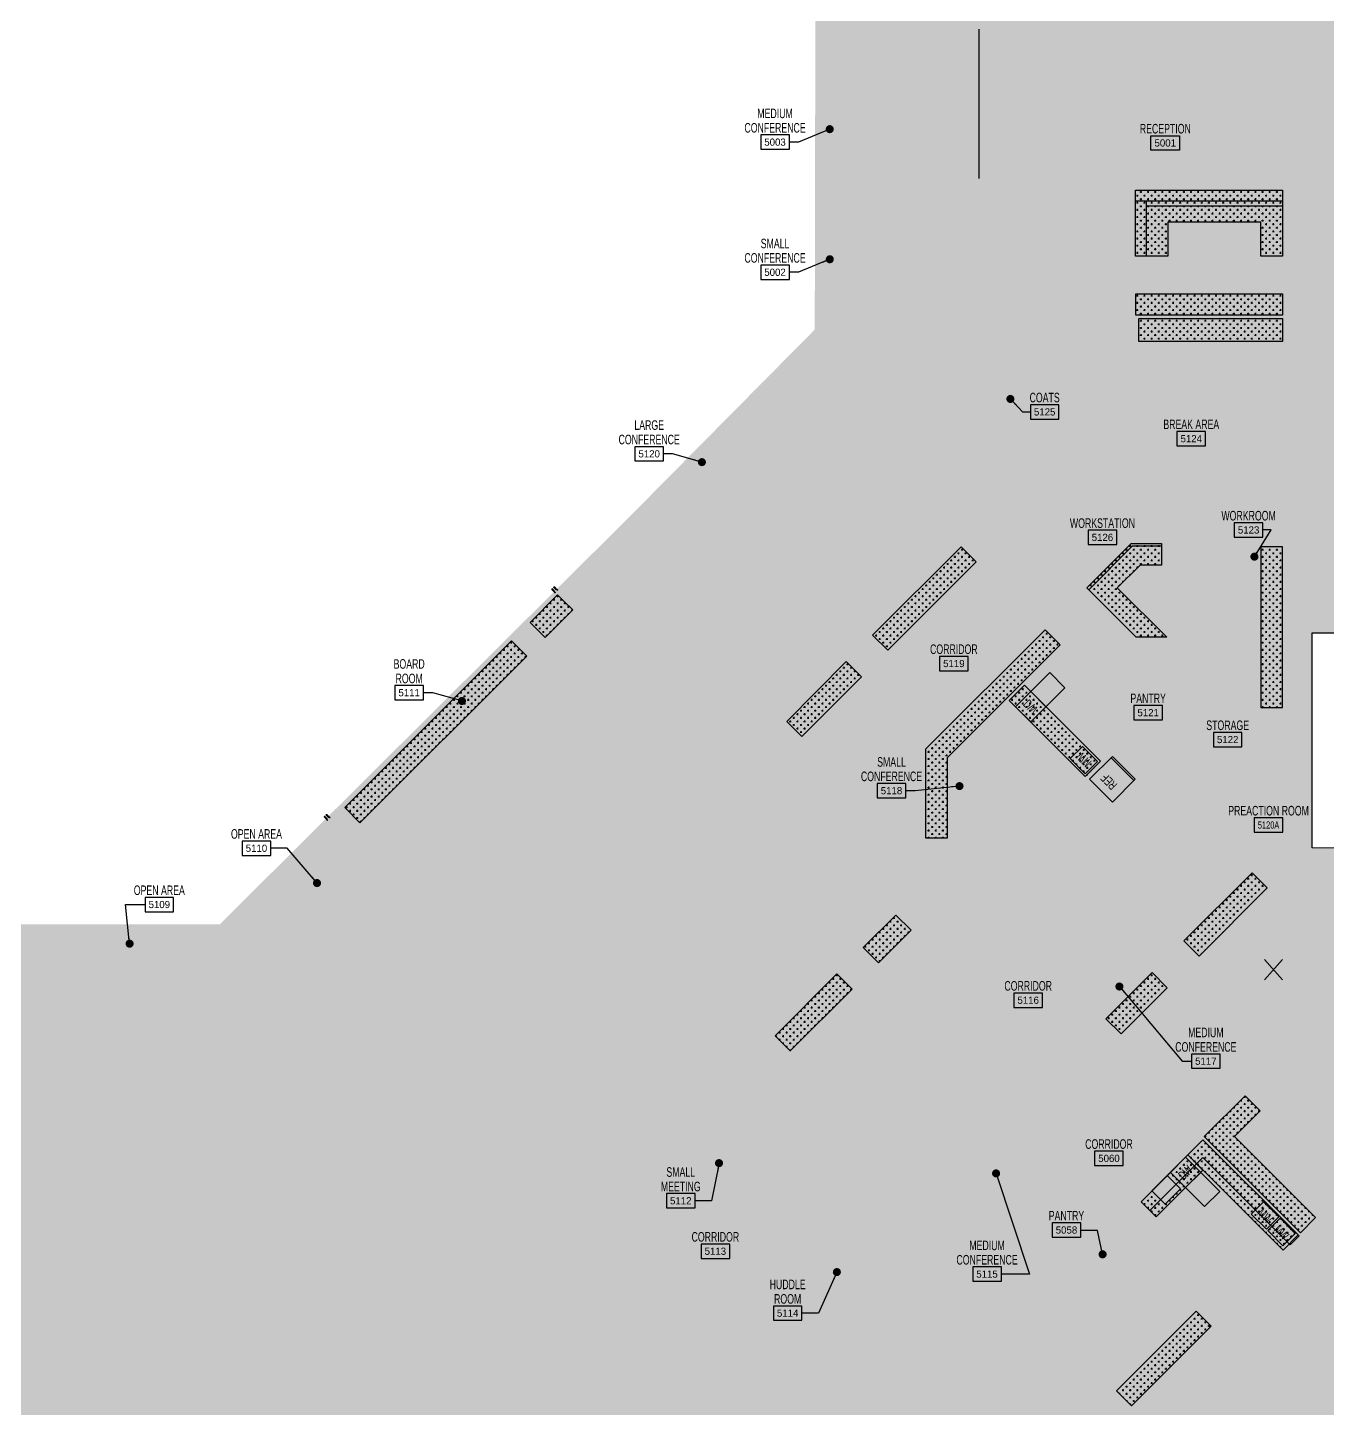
# Model space of a CAD drawing. Header units: inches. Extents: x -71 to 4499, y -33 to 4893.
# Drawn here: x 2008 to 3461, y 1012 to 2556 of the extents above; entities that cross this region are included whole.
import ezdxf
from ezdxf.enums import TextEntityAlignment as Align

# ---------------------------------------------------------------- set-up
doc = ezdxf.new("R2010")
doc.units = ezdxf.units.IN
doc.header["$LTSCALE"] = 96
doc.header["$MEASUREMENT"] = 0
doc.linetypes.add('PHANTOM4', pattern=[0.625, 0.3125, -0.0625, 0.0625, -0.0625, 0.0625, -0.0625])
for name, color, linetype in [('A-Area', 212, 'PHANTOM4'), ('A-Area-Iden', 7, 'Continuous'), ('A-Area-Iden-Name', 7, 'Continuous'), ('A-Area-Iden-Numb', 7, 'Continuous'), ('A-Bldg-Patt', 5, 'Continuous'), ('A-Flor-Case-Exst', 235, 'Continuous'), ('A-Flor-Eqpm', 94, 'Continuous'), ('A-Wall-Neww', 6, 'Continuous')]:
    doc.layers.add(name, color=color, linetype=linetype)
doc.styles.add('XFINE_0', font='ARIALN.TTF', dxfattribs={"width": 0.8})
doc.styles.add('XFINE_1-8', font='ARIALN.TTF', dxfattribs={"width": 0.8, "height": 10})
doc.dimstyles.new('OTJ_1-8', dxfattribs={"dimscale": 96, "dimtxt": 0.09375, "dimasz": 0.09375, "dimexe": 0.0625, "dimexo": 0.15625, "dimgap": 0.046875, "dimtad": 1, "dimdec": 1, "dimzin": 3, "dimdsep": 46, "dimlunit": 4, "dimtxsty": 'XFINE_1-8', "dimblk": 'ARCHTICK', "dimcen": 0.09, "dimdle": 0.0625, "dimclrd": 15, "dimclre": 15, "dimclrt": 7, "dimadec": 0, "dimazin": 0, "dimtfac": 0.75, "dimtdec": 1, "dimtix": 1, "dimtmove": 1, "dimatfit": 3, "dimfxl": 1, "dimfrac": 1, "dimtolj": 1, "dimtzin": 0, "dimarcsym": 0})
pattern_1 = [(270, (-2159.6815, 649.5292), (4, -4), [2, -6]), (0, (-2160.6815, 648.5292), (4, 4), [2, -6])]

# ---------------------------------------------------------------- blocks, each defined once
blk = doc.blocks.new('OTJ_Room_Tag_4_P')
at = {"layer": 'A-Area-Iden-Numb'}
blk.add_lwpolyline([(2, -2), (2, 0), (-2, 0), (-2, -2)], close=True, dxfattribs=at)
at = {"layer": 'A-Area-Iden-Name', "style": 'XFINE_0', "width": 0.8}
for tag, p in [('ROOM:NAME1', (0, 2.35)), ('ROOM:NAME2', (0, 0.33))]:
    blk.add_attdef(tag, text='', height=1.33, dxfattribs=at).set_placement(p, align=Align.CENTER)
at = {"layer": 'A-Area-Iden-Numb', "style": 'XFINE_0', "width": 1.569593}
blk.add_attdef('ROOM:NUMBER', text='', height=1, dxfattribs=at).set_placement((-1.5, -1.5), (1.5, -1.5), align=Align.FIT)
blk = doc.blocks.new('_ArchTick')
at = {"color": 0, "linetype": 'ByBlock', "const_width": 0.15}
blk.add_lwpolyline([(-0.5, -0.5), (0.5, 0.5)], dxfattribs=at)
blk = doc.blocks.new('A$C42384E78')
at = {"layer": 'A-Flor-Eqpm'}
for points in [[(0, 0), (0, 36), (36, 36), (36, 0)], [(0, 36), (0, 34), (36, 34), (36, 36)]]:
    blk.add_lwpolyline(points, close=True, dxfattribs=at)
blk = doc.blocks.new('A$C7D282964')
at = {"layer": 'A-Flor-Eqpm', "rotation": 180}
blk.add_blockref('A$C42384E78', (18, 18), dxfattribs=at)
at = {"layer": 'A-Flor-Eqpm', "insert": (-8.2, 9.7), "char_height": 10, "width": 17.448, "attachment_point": 1, "style": 'XFINE_1-8'}
blk.add_mtext('REF', dxfattribs=at)
blk = doc.blocks.new('A$C4ACA736C')
at = {"layer": 'A-Area'}
blk.add_lwpolyline([(-25, -25.2), (-25, -55.2), (-1, -55.2), (-1, -25.2)], close=True, dxfattribs=at)
at = {"layer": 'A-Flor-Eqpm'}
blk.add_lwpolyline([(-1, -1.2), (-1, -25.2), (-25, -25.2), (-25, -1.2)], close=True, dxfattribs=at)
at = {"layer": 'A-Flor-Eqpm', "insert": (-20.8, -8.1), "char_height": 10, "width": 17.448, "attachment_point": 1, "style": 'XFINE_1-8'}
blk.add_mtext('DW', dxfattribs=at)
blk = doc.blocks.new('A$C78394056')
at = {"layer": 'A-Flor-Eqpm'}
blk.add_lwpolyline([(1, -3.1), (25, -3.1), (25, -22.5), (1, -22.5)], close=True, dxfattribs=at)
at = {"layer": 'A-Flor-Eqpm', "insert": (5.2, -8.1), "char_height": 10, "width": 17.448, "attachment_point": 1, "style": 'XFINE_1-8'}
blk.add_mtext('MW', dxfattribs=at)
blk = doc.blocks.new('A$C3E764DF2')
for points in [[(0.3, 4.1), (0.3, 3.3), (0, 3.3), (0, 4.1)], [(0.3, 0.3), (0.3, 1.1), (0, 1.1), (0, 0.3)]]:
    blk.add_hatch(color=256).paths.add_polyline_path(points)
h = blk.add_hatch()
h.set_pattern_fill('FP_2', color=256, style=0, pattern_type=2)
h.set_pattern_definition([(360, (-602.1933, 16.2395), (-6e-17, -0.5), []), (270, (-602.1933, 16.2395), (-0.5, 3e-17), [])])
h.paths.add_polyline_path([(4, 3.4), (4, 3.9), (0.4, 3.9), (0.4, 3.4)])
h = blk.add_hatch()
h.set_pattern_fill('FP_2', color=256, style=0, pattern_type=2)
h.set_pattern_definition([(1e-14, (-602.1933, -11.8645), (-6e-17, 0.5), []), (90, (-602.1933, -11.8645), (-0.5, -3e-17), [])])
h.paths.add_polyline_path([(4, 0.4), (4, 0.9), (0.4, 0.9), (0.4, 0.4)])
for p, q in [((0, 4.1), (0.3, 4.1)), ((0, 3.3), (0, 4.1)), ((0.3, 3.3), (0, 3.3)), ((0.3, 1.1), (0, 1.1)), ((0, 1.1), (0, 0.3)), ((0, 0.3), (0.3, 0.3)), ((0.3, 4.1), (0.3, 3.3)), ((5.5, 4.1), (0.3, 4.1)), ((0.3, 4.1), (0.3, 3.3)), ((0.3, 3.3), (0.4, 3.3)), ((0.3, 0.3), (0.3, 1.1)), ((0.3, 0.3), (0.3, 1.1)), ((0.3, 1.1), (0.4, 1.1)), ((5.5, 0.3), (0.3, 0.3)), ((0.4, 3.9), (4, 3.9)), ((0.4, 3.4), (0.4, 3.9)), ((0.4, 3.3), (0.4, 3.9)), ((0.4, 3.9), (5.5, 3.9)), ((4, 3.4), (0.4, 3.4)), ((0.4, 1.1), (0.4, 0.4)), ((4, 0.9), (0.4, 0.9)), ((0.4, 0.9), (0.4, 0.4)), ((0.4, 0.4), (4, 0.4)), ((0.4, 0.4), (5.5, 0.4)), ((4, 4.1), (4, 4.4)), ((4, 4.4), (5.5, 4.4)), ((4, 3.9), (4, 3.4)), ((4, 0.4), (4, 0.9)), ((4, 0.3), (4, 0)), ((4.1, 4.1), (4.1, 4.2)), ((4.1, 4.2), (5.3, 4.2)), ((4.1, 0.3), (4.1, 0.1)), ((4.1, 0.1), (5.3, 0.1)), ((5.3, 4.2), (5.3, 4.1)), ((5.3, 0.1), (5.3, 0.3)), ((5.5, 4.4), (5.5, 4.1)), ((5.5, 3.9), (5.5, 4.1)), ((5.5, 0.4), (5.5, 0.3)), ((5.5, 0), (5.5, 0.3)), ((4, 0), (5.5, 0))]:
    blk.add_line(p, q)

msp = doc.modelspace()

# ---------------------------------------------------------------- hatches: boundary and pattern name
at = {"layer": 'A-Bldg-Patt'}
h = msp.add_hatch(color=256, dxfattribs=at)
h.dxf.hatch_style = 1
h.paths.add_polyline_path([(3443.9, 1639), (3443.9, 1879.4), (3671.5, 1879.4), (3671.5, 1638.7)], flags=16)
h.paths.add_polyline_path([(3917.3, 3804.6), (3917.3, 3670.4), (4387.1, 3672), (4386.9, 3729.7), (3690.2, 4425.8), (2892, 4428), (2887.8, 2218.7), (2683.7, 2012.4), (2222.6, 1553.5), (8, 1552), (3347, 715.9), (3295.5, 755), (3528.2, 948.6), (3658.5, 1124.6), (3724.1, 1093), (3834.6, 1093), (3835.3, 1214.4), (3749.1, 1214.5), (3748.6, 1214.5), (3748.6, 1350.7), (3658.3, 1350.7), (3658.3, 1589.7), (3671.5, 1589.7), (3671.5, 1641.2), (3671.5, 1784.3), (3671.5, 1787.8), (3671.5, 1880.2), (3672.3, 1938.2), (3660.1, 1938.2), (3660, 2057.8), (3474, 2059.5), (3842.5, 2059.5), (3846, 2316), (3474, 2314.5), (3475.5, 2430), (3795, 2433.5), (3795, 2563.5), (3474, 2563.5), (3482.5, 3234), (3616.9, 3234), (3623, 3294), (3474, 3294), (3410.5, 3294), (3410.5, 3494), (3473.7, 3494), (3474, 3548.1), (3660, 3548.3), (3660.1, 3665.9), (3455.8, 3665.9), (3455.8, 3804.6)])
h = msp.add_hatch(color=256, dxfattribs=at)
h.dxf.hatch_style = 1
h.paths.add_polyline_path([(3347, 715.9), (3347, 124.1), (3235.9, 13), (846.4, 13), (806, 53.4), (712.5, 53), (10, 753.4), (8, 1552)])
at = {"layer": 'A-Flor-Case-Exst'}
h = msp.add_hatch(dxfattribs=at)
h.set_pattern_fill('CROSS', color=256, scale=16, angle=-90, style=0)
h.set_pattern_definition(pattern_1)
h.paths.add_polyline_path([(3410.5, 2300.7), (3386.5, 2300.7), (3386.5, 2338.7), (3282.5, 2338.7), (3282.5, 2300.7), (3246.5, 2300.7), (3246.5, 2374.7), (3410.5, 2374.7)])
h = msp.add_hatch(dxfattribs=at)
h.set_pattern_fill('CROSS', color=256, scale=16, angle=-90, style=0)
h.set_pattern_definition(pattern_1)
h.paths.add_polyline_path([(3246.6, 2234.7), (3246.6, 2258.7), (3410.5, 2258.7), (3410.5, 2234.7)])
h = msp.add_hatch(dxfattribs=at)
h.set_pattern_fill('CROSS', color=256, scale=16, angle=-90, style=0)
h.set_pattern_definition(pattern_1)
h.paths.add_polyline_path([(3250.1, 2205.2), (3250.1, 2231.2), (3410.5, 2231.2), (3410.5, 2205.2)])
h = msp.add_hatch(dxfattribs=at)
h.set_pattern_fill('CROSS', color=256, scale=16, angle=-90, style=0)
h.set_pattern_definition(pattern_1)
h.paths.add_polyline_path([(3281.2, 1874.7), (3247.2, 1874.7), (3192.1, 1929.9), (3241.6, 1979.3), (3275.3, 1979.3), (3275.3, 1955.3), (3251.5, 1955.3), (3226, 1929.9)])
h = msp.add_hatch(dxfattribs=at)
h.set_pattern_fill('CROSS', color=256, scale=16, angle=-90, style=0)
h.set_pattern_definition(pattern_1)
h.paths.add_polyline_path([(2969.5, 1860), (3068.4, 1958.9), (3051.4, 1975.8), (2952.5, 1877)])
h = msp.add_hatch(dxfattribs=at)
h.set_pattern_fill('CROSS', color=256, scale=16, angle=-90, style=0)
h.set_pattern_definition(pattern_1)
h.paths.add_polyline_path([(2969.5, 1860), (3068.4, 1958.9), (3051.4, 1975.8), (2952.5, 1877)])
h = msp.add_hatch(dxfattribs=at)
h.set_pattern_fill('CROSS', color=256, scale=16, angle=-90, style=0)
h.set_pattern_definition(pattern_1)
h.paths.add_polyline_path([(3410.5, 1975.8), (3386.5, 1975.8), (3386.5, 1796.1), (3410.5, 1796.1)])
h = msp.add_hatch(dxfattribs=at)
h.set_pattern_fill('CROSS', color=256, scale=16, angle=-90, style=0)
h.set_pattern_definition(pattern_1)
h.paths.add_polyline_path([(2617.3, 1905.1), (2586.5, 1874.2), (2569.5, 1891.2), (2600.3, 1922), (2607.8, 1914.6)])
h = msp.add_hatch(dxfattribs=at)
h.set_pattern_fill('CROSS', color=256, scale=16, angle=-90, style=0)
h.set_pattern_definition(pattern_1)
h.paths.add_polyline_path([(2379.4, 1667.1), (2362.4, 1684.1), (2548.8, 1870.5), (2565.8, 1853.5)])
h = msp.add_hatch(dxfattribs=at)
h.set_pattern_fill('CROSS', color=256, scale=16, angle=-90, style=0)
h.set_pattern_definition([(270, (1163, 647.5), (4, -4), [2, -6]), (0, (1162, 646.5), (4, 4), [2, -6])])
h.paths.add_polyline_path([(3036, 1649.9), (3012, 1649.9), (3012, 1749.8), (3145.2, 1883), (3162.2, 1866), (3036, 1739.8)])
h = msp.add_hatch(dxfattribs=at)
h.set_pattern_fill('CROSS', color=256, scale=16, angle=-90, style=0)
h.set_pattern_definition(pattern_1)
h.paths.add_polyline_path([(2940, 1830.5), (2923, 1847.5), (2856.5, 1780.5), (2873.3, 1763.7)])
h = msp.add_hatch(dxfattribs=at)
h.set_pattern_fill('CROSS', color=256, scale=16, angle=-90, style=0)
h.set_pattern_definition(pattern_1)
h.paths.add_polyline_path([(2940, 1830.5), (2923, 1847.5), (2856.5, 1780.5), (2873.3, 1763.7)])
h = msp.add_hatch(dxfattribs=at)
h.set_pattern_fill('CROSS', color=256, scale=16, angle=-90, style=0)
h.set_pattern_definition(pattern_1)
h.paths.add_polyline_path([(3190.5, 1718.6), (3207.1, 1736), (3122.1, 1821), (3105.1, 1804)])
h = msp.add_hatch(dxfattribs=at)
h.set_pattern_fill('CROSS', color=256, scale=16, angle=-90, style=0)
h.set_pattern_definition(pattern_1)
h.paths.add_polyline_path([(3393.6, 1594.3), (3376.6, 1611.3), (3300.4, 1535.1), (3317.4, 1518.1)])
h = msp.add_hatch(dxfattribs=at)
h.set_pattern_fill('CROSS', color=256, scale=16, angle=-90, style=0)
h.set_pattern_definition(pattern_1)
h.paths.add_polyline_path([(2995.4, 1547), (2978.4, 1563.9), (2942, 1527.5), (2959, 1510.5)])
h = msp.add_hatch(dxfattribs=at)
h.set_pattern_fill('CROSS', color=256, scale=16, angle=-90, style=0)
h.set_pattern_definition(pattern_1)
h.paths.add_polyline_path([(2929.5, 1481), (2912.5, 1498), (2843.4, 1428.9), (2860.4, 1411.9)])
h = msp.add_hatch(dxfattribs=at)
h.set_pattern_fill('CROSS', color=256, scale=16, angle=-90, style=0)
h.set_pattern_definition(pattern_1)
h.paths.add_polyline_path([(3281.9, 1482.6), (3264.9, 1499.6), (3213.2, 1447.9), (3230.2, 1430.9)])
h = msp.add_hatch(dxfattribs=at)
h.set_pattern_fill('CROSS', color=256, scale=16, angle=-90, style=0)
h.set_pattern_definition(pattern_1)
h.paths.add_polyline_path([(3430.7, 1208.7), (3447.7, 1225.7), (3357.2, 1316.2), (3385.8, 1344.8), (3368.8, 1361.8), (3323.2, 1316.2)])
h = msp.add_hatch(dxfattribs=at)
h.set_pattern_fill('CROSS', color=256, scale=16, angle=-90, style=0)
h.set_pattern_definition(pattern_1)
h.paths.add_polyline_path([(3321.8, 1312.6), (3428.2, 1206.2), (3411.3, 1189.2), (3304.8, 1295.7)])
h = msp.add_hatch(dxfattribs=at)
h.set_pattern_fill('CROSS', color=256, scale=16, angle=-90, style=0)
h.set_pattern_definition(pattern_1)
h.paths.add_polyline_path([(3281.7, 1272.5), (3264.7, 1255.5), (3279.6, 1240.7), (3296.6, 1257.6)], flags=16)
h.paths.add_polyline_path([(3304.8, 1295.7), (3321.8, 1278.7), (3269.5, 1226.4), (3252.5, 1243.3)])
h = msp.add_hatch(dxfattribs=at)
h.set_pattern_fill('CROSS', color=256, scale=16, angle=-90, style=0)
h.set_pattern_definition(pattern_1)
h.paths.add_polyline_path([(3314.2, 1121.1), (3331.1, 1104.1), (3242, 1015), (3225.1, 1032)])

# ---------------------------------------------------------------- linework, layer by layer
at = {"layer": 'A-Bldg-Patt'}
for points in [[(3390.5, 1514.3), (3410.5, 1491.3)], [(3410.5, 1514.3), (3390.5, 1491.3)]]:
    msp.add_lwpolyline(points, dxfattribs=at)
at = {"layer": 'A-Flor-Case-Exst'}
for p, q in [((3246.5, 2362.7), (3410.5, 2362.7)), ((3258.5, 2300.7), (3258.5, 2362.7)), ((3194.2, 1927.8), (3242.8, 1976.3)), ((3275.3, 1976.3), (3242.8, 1976.3))]:
    msp.add_line(p, q, dxfattribs=at)
for points in [[(3410.5, 2300.7), (3386.5, 2300.7), (3386.5, 2338.7), (3282.5, 2338.7), (3282.5, 2300.7), (3246.5, 2300.7), (3246.5, 2374.7), (3410.5, 2374.7)], [(3258.5, 2362.7), (3410.5, 2362.7), (3410.5, 2356.7), (3258.5, 2356.7)], [(3246.6, 2234.7), (3246.6, 2258.7), (3410.5, 2258.7), (3410.5, 2234.7)], [(3250.1, 2205.2), (3250.1, 2231.2), (3410.5, 2231.2), (3410.5, 2205.2)], [(3281.2, 1874.7), (3247.2, 1874.7), (3192.1, 1929.9), (3241.6, 1979.3), (3275.3, 1979.3), (3275.3, 1955.3), (3251.5, 1955.3), (3226, 1929.9)], [(2969.5, 1860), (3068.4, 1958.9), (3051.4, 1975.8), (2952.5, 1877)], [(2969.5, 1860), (3068.4, 1958.9), (3051.4, 1975.8), (2952.5, 1877)], [(3410.5, 1975.8), (3386.5, 1975.8), (3386.5, 1796.1), (3410.5, 1796.1)], [(2617.3, 1905.1), (2586.5, 1874.2), (2569.5, 1891.2), (2600.3, 1922), (2607.8, 1914.6), (2607.8, 1914.6)], [(2379.4, 1667.1), (2362.4, 1684.1), (2548.8, 1870.5), (2565.8, 1853.5)], [(3036, 1649.9), (3012, 1649.9), (3012, 1749.8), (3145.2, 1883), (3162.2, 1866), (3036, 1739.8)], [(2940, 1830.5), (2923, 1847.5), (2856.5, 1780.5), (2873.3, 1763.7)], [(2940, 1830.5), (2923, 1847.5), (2856.5, 1780.5), (2873.3, 1763.7)], [(3122.1, 1821), (3105.1, 1804), (3190.2, 1719), (3207.1, 1736)], [(3393.6, 1594.3), (3376.6, 1611.3), (3300.4, 1535.1), (3317.4, 1518.1)], [(2995.4, 1547), (2978.4, 1563.9), (2942, 1527.5), (2959, 1510.5)], [(2929.5, 1481), (2912.5, 1498), (2843.4, 1428.9), (2860.4, 1411.9)], [(3281.9, 1482.6), (3264.9, 1499.6), (3213.2, 1447.9), (3230.2, 1430.9)], [(3430.7, 1208.7), (3447.7, 1225.7), (3357.2, 1316.2), (3385.8, 1344.8), (3368.8, 1361.8), (3323.2, 1316.2)], [(3429.3, 1205.1), (3321.8, 1312.6), (3252.5, 1243.3), (3262.4, 1233.4), (3321.8, 1292.8), (3419.4, 1195.2)], [(3321.8, 1312.6), (3428.2, 1206.2), (3411.3, 1189.2), (3304.8, 1295.7)], [(3304.8, 1295.7), (3321.8, 1278.7), (3269.5, 1226.4), (3252.5, 1243.3)], [(3281.7, 1272.5), (3264.7, 1255.5), (3279.6, 1240.7), (3296.6, 1257.6)], [(3314.2, 1121.1), (3331.1, 1104.1), (3242, 1015), (3225.1, 1032)]]:
    msp.add_lwpolyline(points, close=True, dxfattribs=at)
at = {"layer": 'A-Wall-Neww'}
msp.add_line((3071.7, 2387.6), (3071.7, 2554.5), dxfattribs=at)
at = {"layer": 'DefPoints'}
msp.add_lwpolyline([(3443.9, 1879.4), (3671.5, 1879.4), (3671.5, 1638.7), (3443.9, 1639)], close=True, dxfattribs=at)

# ---------------------------------------------------------------- block references
at = {"layer": 'A-Area-Iden'}
ref = msp.add_blockref('OTJ_Room_Tag_4_P', (2843.4, 2436.3), dxfattribs=dict(at, xscale=8, yscale=8, zscale=8))
ref.add_attrib('ROOM:NAME1', 'MEDIUM', dxfattribs={"layer": 'A-Area-Iden-Name', "height": 10.67, "style": 'XFINE_0', "width": 0.8}).set_placement((2843.4, 2455.1), align=Align.CENTER)
ref.add_attrib('ROOM:NAME2', 'CONFERENCE', dxfattribs={"layer": 'A-Area-Iden-Name', "height": 10.67, "style": 'XFINE_0', "width": 0.8}).set_placement((2843.4, 2439), align=Align.CENTER)
ref.add_attrib('ROOM:NUMBER', '5003', dxfattribs={"layer": 'A-Area-Iden-Numb', "height": 8, "style": 'XFINE_0', "width": 1.177195}).set_placement((2831.4, 2424.3), (2855.4, 2424.3), align=Align.FIT)
ref = msp.add_blockref('OTJ_Room_Tag_4_P', (3279.6, 2435.4), dxfattribs=dict(at, xscale=-8, yscale=8, zscale=8))
ref.add_attrib('ROOM:NAME2', 'RECEPTION', dxfattribs={"layer": 'A-Area-Iden-Name', "height": 10.67, "style": 'XFINE_0', "width": 0.8}).set_placement((3279.7, 2438), align=Align.CENTER)
ref.add_attrib('ROOM:NUMBER', '5001', dxfattribs={"layer": 'A-Area-Iden-Numb', "height": 8, "style": 'XFINE_0', "width": 1.177195}).set_placement((3267.6, 2423.4), (3291.6, 2423.4), align=Align.FIT)
ref = msp.add_blockref('OTJ_Room_Tag_4_P', (2843.4, 2290.8), dxfattribs=dict(at, xscale=8, yscale=8, zscale=8))
ref.add_attrib('ROOM:NAME1', 'SMALL', dxfattribs={"layer": 'A-Area-Iden-Name', "height": 10.67, "style": 'XFINE_0', "width": 0.8}).set_placement((2843.4, 2309.6), align=Align.CENTER)
ref.add_attrib('ROOM:NAME2', 'CONFERENCE', dxfattribs={"layer": 'A-Area-Iden-Name', "height": 10.67, "style": 'XFINE_0', "width": 0.8}).set_placement((2843.4, 2293.5), align=Align.CENTER)
ref.add_attrib('ROOM:NUMBER', '5002', dxfattribs={"layer": 'A-Area-Iden-Numb', "height": 8, "style": 'XFINE_0', "width": 1.177195}).set_placement((2831.4, 2278.8), (2855.4, 2278.8), align=Align.FIT)
ref = msp.add_blockref('OTJ_Room_Tag_4_P', (3144.8, 2134.6), dxfattribs=dict(at, xscale=8, yscale=8, zscale=8))
ref.add_attrib('ROOM:NAME2', 'COATS', dxfattribs={"layer": 'A-Area-Iden-Name', "height": 10.67, "style": 'XFINE_0', "width": 0.8}).set_placement((3144.8, 2137.3), align=Align.CENTER)
ref.add_attrib('ROOM:NUMBER', '5125', dxfattribs={"layer": 'A-Area-Iden-Numb', "height": 8, "style": 'XFINE_0', "width": 1.177195}).set_placement((3132.8, 2122.6), (3156.8, 2122.6), align=Align.FIT)
ref = msp.add_blockref('OTJ_Room_Tag_4_P', (2702.7, 2087.7), dxfattribs=dict(at, xscale=8, yscale=8, zscale=8))
ref.add_attrib('ROOM:NAME1', 'LARGE', dxfattribs={"layer": 'A-Area-Iden-Name', "height": 10.67, "style": 'XFINE_0', "width": 0.8}).set_placement((2702.7, 2106.5), align=Align.CENTER)
ref.add_attrib('ROOM:NAME2', 'CONFERENCE', dxfattribs={"layer": 'A-Area-Iden-Name', "height": 10.67, "style": 'XFINE_0', "width": 0.8}).set_placement((2702.7, 2090.4), align=Align.CENTER)
ref.add_attrib('ROOM:NUMBER', '5120', dxfattribs={"layer": 'A-Area-Iden-Numb', "height": 8, "style": 'XFINE_0', "width": 1.177195}).set_placement((2690.7, 2075.7), (2714.7, 2075.7), align=Align.FIT)
ref = msp.add_blockref('OTJ_Room_Tag_4_P', (3308.7, 2104.7), dxfattribs=dict(at, xscale=8, yscale=8, zscale=8))
ref.add_attrib('ROOM:NAME2', 'BREAK AREA', dxfattribs={"layer": 'A-Area-Iden-Name', "height": 10.67, "style": 'XFINE_0', "width": 0.8}).set_placement((3308.7, 2107.4), align=Align.CENTER)
ref.add_attrib('ROOM:NUMBER', '5124', dxfattribs={"layer": 'A-Area-Iden-Numb', "height": 8, "style": 'XFINE_0', "width": 1.177195}).set_placement((3296.7, 2092.7), (3320.7, 2092.7), align=Align.FIT)
ref = msp.add_blockref('OTJ_Room_Tag_4_P', (3209.4, 1994.3), dxfattribs=dict(at, xscale=8, yscale=8, zscale=8))
ref.add_attrib('ROOM:NAME2', 'WORKSTATION', dxfattribs={"layer": 'A-Area-Iden-Name', "height": 10.667, "style": 'XFINE_0', "width": 0.8}).set_placement((3209.4, 1996.9), align=Align.CENTER)
ref.add_attrib('ROOM:NUMBER', '5126', dxfattribs={"layer": 'A-Area-Iden-Numb', "height": 8, "style": 'XFINE_0', "width": 1.177195}).set_placement((3197.4, 1982.3), (3221.4, 1982.3), align=Align.FIT)
ref = msp.add_blockref('OTJ_Room_Tag_4_P', (3372.8, 2002.6), dxfattribs=dict(at, xscale=8, yscale=8, zscale=8))
ref.add_attrib('ROOM:NAME2', 'WORKROOM', dxfattribs={"layer": 'A-Area-Iden-Name', "height": 10.67, "style": 'XFINE_0', "width": 0.8}).set_placement((3372.8, 2005.2), align=Align.CENTER)
ref.add_attrib('ROOM:NUMBER', '5123', dxfattribs={"layer": 'A-Area-Iden-Numb', "height": 8, "style": 'XFINE_0', "width": 1.177195}).set_placement((3360.8, 1990.6), (3384.8, 1990.6), align=Align.FIT)
ref = msp.add_blockref('OTJ_Room_Tag_4_P', (3043.3, 1853.2), dxfattribs=dict(at, xscale=8, yscale=8, zscale=8))
ref.add_attrib('ROOM:NAME2', 'CORRIDOR', dxfattribs={"layer": 'A-Area-Iden-Name', "height": 10.67, "style": 'XFINE_0', "width": 0.8}).set_placement((3043.3, 1855.9), align=Align.CENTER)
ref.add_attrib('ROOM:NUMBER', '5119', dxfattribs={"layer": 'A-Area-Iden-Numb', "height": 8, "style": 'XFINE_0', "width": 1.177195}).set_placement((3031.3, 1841.2), (3055.3, 1841.2), align=Align.FIT)
ref = msp.add_blockref('OTJ_Room_Tag_4_P', (2434.4, 1820.6), dxfattribs=dict(at, xscale=8, yscale=8, zscale=8))
ref.add_attrib('ROOM:NAME1', 'BOARD', dxfattribs={"layer": 'A-Area-Iden-Name', "height": 10.67, "style": 'XFINE_0', "width": 0.8}).set_placement((2434.4, 1839.4), align=Align.CENTER)
ref.add_attrib('ROOM:NAME2', 'ROOM', dxfattribs={"layer": 'A-Area-Iden-Name', "height": 10.67, "style": 'XFINE_0', "width": 0.8}).set_placement((2434.4, 1823.2), align=Align.CENTER)
ref.add_attrib('ROOM:NUMBER', '5111', dxfattribs={"layer": 'A-Area-Iden-Numb', "height": 8, "style": 'XFINE_0', "width": 1.177195}).set_placement((2422.4, 1808.6), (2446.4, 1808.6), align=Align.FIT)
ref = msp.add_blockref('OTJ_Room_Tag_4_P', (3260.5, 1798.3), dxfattribs=dict(at, xscale=8, yscale=8, zscale=8))
ref.add_attrib('ROOM:NAME2', 'PANTRY', dxfattribs={"layer": 'A-Area-Iden-Name', "height": 10.67, "style": 'XFINE_0', "width": 0.8}).set_placement((3260.5, 1801), align=Align.CENTER)
ref.add_attrib('ROOM:NUMBER', '5121', dxfattribs={"layer": 'A-Area-Iden-Numb', "height": 8, "style": 'XFINE_0', "width": 1.177195}).set_placement((3248.5, 1786.3), (3272.5, 1786.3), align=Align.FIT)
ref = msp.add_blockref('OTJ_Room_Tag_4_P', (3349.4, 1768.2), dxfattribs=dict(at, xscale=8, yscale=8, zscale=8))
ref.add_attrib('ROOM:NAME2', 'STORAGE', dxfattribs={"layer": 'A-Area-Iden-Name', "height": 10.67, "style": 'XFINE_0', "width": 0.8}).set_placement((3349.4, 1770.8), align=Align.CENTER)
ref.add_attrib('ROOM:NUMBER', '5122', dxfattribs={"layer": 'A-Area-Iden-Numb', "height": 8, "style": 'XFINE_0', "width": 1.177195}).set_placement((3337.4, 1756.2), (3361.4, 1756.2), align=Align.FIT)
ref = msp.add_blockref('OTJ_Room_Tag_4_P', (2973.6, 1711), dxfattribs=dict(at, xscale=8, yscale=8, zscale=8))
ref.add_attrib('ROOM:NAME1', 'SMALL', dxfattribs={"layer": 'A-Area-Iden-Name', "height": 10.67, "style": 'XFINE_0', "width": 0.8}).set_placement((2973.6, 1729.8), align=Align.CENTER)
ref.add_attrib('ROOM:NAME2', 'CONFERENCE', dxfattribs={"layer": 'A-Area-Iden-Name', "height": 10.67, "style": 'XFINE_0', "width": 0.8}).set_placement((2973.6, 1713.7), align=Align.CENTER)
ref.add_attrib('ROOM:NUMBER', '5118', dxfattribs={"layer": 'A-Area-Iden-Numb', "height": 8, "style": 'XFINE_0', "width": 1.177195}).set_placement((2961.6, 1699), (2985.6, 1699), align=Align.FIT)
ref = msp.add_blockref('OTJ_Room_Tag_4_P', (3395.1, 1672.6), dxfattribs=dict(at, xscale=8, yscale=8, zscale=8))
ref.add_attrib('ROOM:NAME2', 'PREACTION ROOM', dxfattribs={"layer": 'A-Area-Iden-Name', "height": 10.667, "style": 'XFINE_0', "width": 0.8}).set_placement((3395.1, 1675.3), align=Align.CENTER)
ref.add_attrib('ROOM:NUMBER', '5120A', dxfattribs={"layer": 'A-Area-Iden-Numb', "height": 8, "style": 'XFINE_0', "width": 0.904938}).set_placement((3383.1, 1660.6), (3407.1, 1660.6), align=Align.FIT)
ref = msp.add_blockref('OTJ_Room_Tag_4_P', (2263.7, 1646.6), dxfattribs=dict(at, xscale=8, yscale=8, zscale=8))
ref.add_attrib('ROOM:NAME2', 'OPEN AREA', dxfattribs={"layer": 'A-Area-Iden-Name', "height": 10.67, "style": 'XFINE_0', "width": 0.8}).set_placement((2263.7, 1649.3), align=Align.CENTER)
ref.add_attrib('ROOM:NUMBER', '5110', dxfattribs={"layer": 'A-Area-Iden-Numb', "height": 8, "style": 'XFINE_0', "width": 1.177195}).set_placement((2251.7, 1634.6), (2275.7, 1634.6), align=Align.FIT)
ref = msp.add_blockref('OTJ_Room_Tag_4_P', (2155.1, 1583.7), dxfattribs=dict(at, xscale=8, yscale=8, zscale=8))
ref.add_attrib('ROOM:NAME2', 'OPEN AREA', dxfattribs={"layer": 'A-Area-Iden-Name', "height": 10.67, "style": 'XFINE_0', "width": 0.8}).set_placement((2155.1, 1586.3), align=Align.CENTER)
ref.add_attrib('ROOM:NUMBER', '5109', dxfattribs={"layer": 'A-Area-Iden-Numb', "height": 8, "style": 'XFINE_0', "width": 1.177195}).set_placement((2143.1, 1571.7), (2167.1, 1571.7), align=Align.FIT)
ref = msp.add_blockref('OTJ_Room_Tag_4_P', (3126.4, 1476.7), dxfattribs=dict(at, xscale=8, yscale=8, zscale=8))
ref.add_attrib('ROOM:NAME2', 'CORRIDOR', dxfattribs={"layer": 'A-Area-Iden-Name', "height": 10.67, "style": 'XFINE_0', "width": 0.8}).set_placement((3126.4, 1479.4), align=Align.CENTER)
ref.add_attrib('ROOM:NUMBER', '5116', dxfattribs={"layer": 'A-Area-Iden-Numb', "height": 8, "style": 'XFINE_0', "width": 1.177195}).set_placement((3114.4, 1464.7), (3138.4, 1464.7), align=Align.FIT)
ref = msp.add_blockref('OTJ_Room_Tag_4_P', (3325, 1408.5), dxfattribs=dict(at, xscale=8, yscale=8, zscale=8))
ref.add_attrib('ROOM:NAME1', 'MEDIUM', dxfattribs={"layer": 'A-Area-Iden-Name', "height": 10.67, "style": 'XFINE_0', "width": 0.8}).set_placement((3325, 1427.3), align=Align.CENTER)
ref.add_attrib('ROOM:NAME2', 'CONFERENCE', dxfattribs={"layer": 'A-Area-Iden-Name', "height": 10.67, "style": 'XFINE_0', "width": 0.8}).set_placement((3325, 1411.1), align=Align.CENTER)
ref.add_attrib('ROOM:NUMBER', '5117', dxfattribs={"layer": 'A-Area-Iden-Numb', "height": 8, "style": 'XFINE_0', "width": 1.177195}).set_placement((3313, 1396.5), (3337, 1396.5), align=Align.FIT)
ref = msp.add_blockref('OTJ_Room_Tag_4_P', (3216.7, 1299.8), dxfattribs=dict(at, xscale=8, yscale=8, zscale=8))
ref.add_attrib('ROOM:NAME2', 'CORRIDOR', dxfattribs={"layer": 'A-Area-Iden-Name', "height": 10.67, "style": 'XFINE_0', "width": 0.8}).set_placement((3216.7, 1302.5), align=Align.CENTER)
ref.add_attrib('ROOM:NUMBER', '5060', dxfattribs={"layer": 'A-Area-Iden-Numb', "height": 8, "style": 'XFINE_0', "width": 1.177195}).set_placement((3204.7, 1287.8), (3228.7, 1287.8), align=Align.FIT)
ref = msp.add_blockref('OTJ_Room_Tag_4_P', (2738, 1252.4), dxfattribs=dict(at, xscale=8, yscale=8, zscale=8))
ref.add_attrib('ROOM:NAME1', 'SMALL', dxfattribs={"layer": 'A-Area-Iden-Name', "height": 10.67, "style": 'XFINE_0', "width": 0.8}).set_placement((2738, 1271.2), align=Align.CENTER)
ref.add_attrib('ROOM:NAME2', 'MEETING', dxfattribs={"layer": 'A-Area-Iden-Name', "height": 10.67, "style": 'XFINE_0', "width": 0.8}).set_placement((2738, 1255), align=Align.CENTER)
ref.add_attrib('ROOM:NUMBER', '5112', dxfattribs={"layer": 'A-Area-Iden-Numb', "height": 8, "style": 'XFINE_0', "width": 1.177195}).set_placement((2726, 1240.4), (2750, 1240.4), align=Align.FIT)
ref = msp.add_blockref('OTJ_Room_Tag_4_P', (3169.2, 1219.7), dxfattribs=dict(at, xscale=8, yscale=8, zscale=8))
ref.add_attrib('ROOM:NAME2', 'PANTRY', dxfattribs={"layer": 'A-Area-Iden-Name', "height": 10.67, "style": 'XFINE_0', "width": 0.8}).set_placement((3169.2, 1222.4), align=Align.CENTER)
ref.add_attrib('ROOM:NUMBER', '5058', dxfattribs={"layer": 'A-Area-Iden-Numb', "height": 8, "style": 'XFINE_0', "width": 1.177195}).set_placement((3157.2, 1207.7), (3181.2, 1207.7), align=Align.FIT)
ref = msp.add_blockref('OTJ_Room_Tag_4_P', (2776.7, 1196), dxfattribs=dict(at, xscale=8, yscale=8, zscale=8))
ref.add_attrib('ROOM:NAME2', 'CORRIDOR', dxfattribs={"layer": 'A-Area-Iden-Name', "height": 10.67, "style": 'XFINE_0', "width": 0.8}).set_placement((2776.7, 1198.7), align=Align.CENTER)
ref.add_attrib('ROOM:NUMBER', '5113', dxfattribs={"layer": 'A-Area-Iden-Numb', "height": 8, "style": 'XFINE_0', "width": 1.177195}).set_placement((2764.7, 1184), (2788.7, 1184), align=Align.FIT)
ref = msp.add_blockref('OTJ_Room_Tag_4_P', (3080.4, 1170.4), dxfattribs=dict(at, xscale=8, yscale=8, zscale=8))
ref.add_attrib('ROOM:NAME1', 'MEDIUM', dxfattribs={"layer": 'A-Area-Iden-Name', "height": 10.67, "style": 'XFINE_0', "width": 0.8}).set_placement((3080.4, 1189.2), align=Align.CENTER)
ref.add_attrib('ROOM:NAME2', 'CONFERENCE', dxfattribs={"layer": 'A-Area-Iden-Name', "height": 10.67, "style": 'XFINE_0', "width": 0.8}).set_placement((3080.4, 1173.1), align=Align.CENTER)
ref.add_attrib('ROOM:NUMBER', '5115', dxfattribs={"layer": 'A-Area-Iden-Numb', "height": 8, "style": 'XFINE_0', "width": 1.177195}).set_placement((3068.4, 1158.4), (3092.4, 1158.4), align=Align.FIT)
ref = msp.add_blockref('OTJ_Room_Tag_4_P', (2857.5, 1126.7), dxfattribs=dict(at, xscale=8, yscale=8, zscale=8))
ref.add_attrib('ROOM:NAME1', 'HUDDLE', dxfattribs={"layer": 'A-Area-Iden-Name', "height": 10.67, "style": 'XFINE_0', "width": 0.8}).set_placement((2857.5, 1145.5), align=Align.CENTER)
ref.add_attrib('ROOM:NAME2', 'ROOM', dxfattribs={"layer": 'A-Area-Iden-Name', "height": 10.67, "style": 'XFINE_0', "width": 0.8}).set_placement((2857.5, 1129.3), align=Align.CENTER)
ref.add_attrib('ROOM:NUMBER', '5114', dxfattribs={"layer": 'A-Area-Iden-Numb', "height": 8, "style": 'XFINE_0', "width": 1.177195}).set_placement((2845.5, 1114.7), (2869.5, 1114.7), align=Align.FIT)
at = {"layer": 'A-Flor-Eqpm', "xscale": -1, "rotation": 134.9999999999999}
msp.add_blockref('A$C4ACA736C', (3129.1, 1778.4), dxfattribs=at)
at = {"layer": 'A-Flor-Eqpm'}
for name, p, rotation in [('A$C78394056', (3188.7, 1719), 134.999999999999), ('A$C7D282964', (3220.5, 1715.7), 135.0000000000032), ('A$C4ACA736C', (3302.2, 1294.6), 45.00000000000001), ('A$C78394056', (3391, 1246.2), 314.999999999999), ('A$C78394056', (3409.4, 1227.7), 314.999999999999)]:
    msp.add_blockref(name, p, dxfattribs=dict(at, rotation=rotation))
at = {"layer": 'A-Wall-Neww', "rotation": 314.9999999999998}
for p in [(2593.6, 1928.1), (2339.1, 1673.6)]:
    msp.add_blockref('A$C3E764DF2', p, dxfattribs=at)

# ---------------------------------------------------------------- leaders
at = {"layer": 'A-Area-Iden'}
for points in [[(2904.6, 2442.8), (2869.7, 2428.3), (2859.4, 2428.3)], [(2904.6, 2297.3), (2869.7, 2282.8), (2859.4, 2282.8)], [(2904.6, 2297.3), (2869.7, 2282.8), (2859.4, 2282.8)], [(3106.5, 2141.1), (3120.1, 2126.6), (3128.8, 2126.6)], [(2761.6, 2070.4), (2728.9, 2079.7), (2718.7, 2079.7)], [(3379.3, 1964.7), (3398.1, 1994.6), (3388.8, 1994.6)], [(2493.4, 1803.3), (2460.7, 1812.6), (2450.4, 1812.6)], [(3049.6, 1708.1), (2999.9, 1703), (2989.6, 1703)], [(2331.4, 1599.7), (2298.2, 1638.6), (2279.7, 1638.6)], [(2121.9, 1531.9), (2117.2, 1575.7), (2139.1, 1575.7)], [(3228.4, 1484), (3298.7, 1400.5), (3309, 1400.5)], [(2780.8, 1286.5), (2772.5, 1244.4), (2754, 1244.4)], [(3090.5, 1275), (3128, 1162.4), (3096.4, 1162.4)], [(3209.6, 1184.5), (3203.7, 1211.2), (3185.2, 1211.2)], [(2912.5, 1164.6), (2892, 1118.7), (2873.5, 1118.7)]]:
    msp.add_leader(points, dimstyle='OTJ_1-8', override={"dimgap": 0.046875, "dimtad": 0, "dimldrblk": 'Dot'}, dxfattribs=at)

doc.saveas('drawing.dxf')
